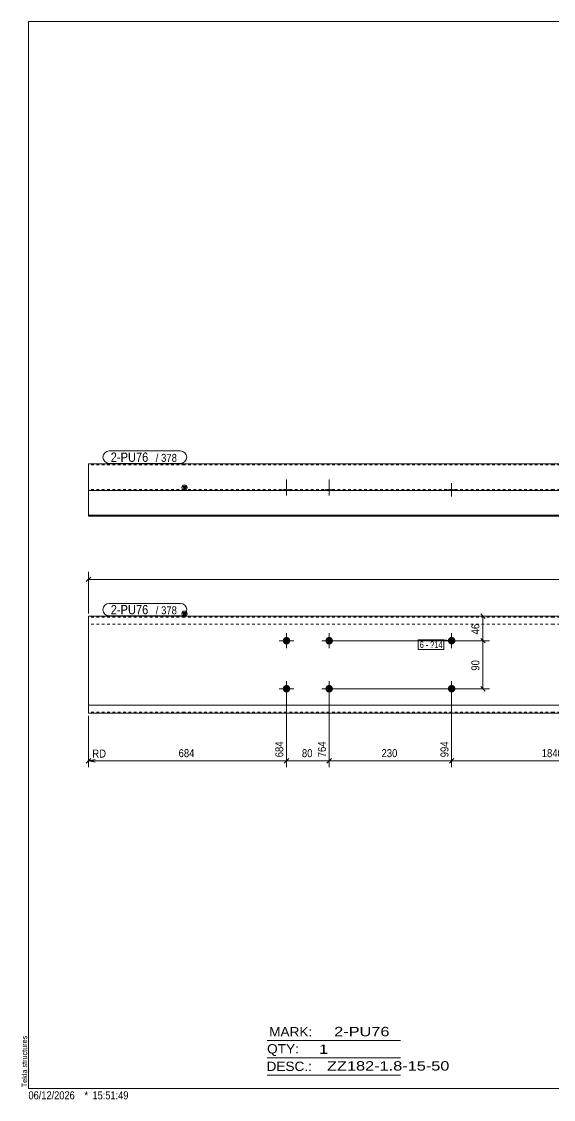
# Model space of a CAD drawing. Header units: millimetres. Extents: x 2 to 579, y 1 to 405.
# Drawn here: x 2.4 to 201.9, y 1 to 405 of the extents above; entities that cross this region are included whole.
import ezdxf

# ---------------------------------------------------------------- set-up
doc = ezdxf.new("R2010")
doc.units = ezdxf.units.MM
doc.linetypes.add('XKITLINE00', pattern=[0])
doc.linetypes.add('XKITLINE01', pattern=[4, 1, -1, 1, -1])
for name, color, linetype, lineweight in [('Bolt', 3, 'Continuous', 0), ('BoltMark', 7, 'Continuous', 0), ('Dimensions', 7, 'Continuous', 0), ('DrawingSheet', 5, 'Continuous', 0), ('OtherObjectType', 7, 'Continuous', 0), ('Part', 2, 'Continuous', 0), ('PartMark', 7, 'Continuous', 0)]:
    doc.layers.add(name, color=color, linetype=linetype, lineweight=lineweight)
doc.styles.add('ARIAL', font='ARIAL.TTF')
doc.styles.add('ARIAL_NARROW', font='ARIALN.TTF')

# ---------------------------------------------------------------- blocks, each defined once
blk = doc.blocks.new('*A1')
at = {"layer": 'Bolt'}
for points in [[(103.19, 172.88), (103.19, 172.84), (103.19, 172.81), (103.19, 172.77), (103.18, 172.74), (103.18, 172.7), (103.17, 172.67), (103.17, 172.64), (103.16, 172.6), (103.15, 172.57), (103.14, 172.54), (103.13, 172.5), (103.12, 172.47), (103.11, 172.44), (103.1, 172.41), (103.09, 172.37), (103.07, 172.34), (103.06, 172.31), (103.04, 172.28), (103.03, 172.25), (103.01, 172.22), (102.99, 172.19), (102.98, 172.16), (102.96, 172.13), (102.94, 172.1), (102.92, 172.08), (102.9, 172.05), (102.88, 172.02), (102.85, 172), (102.83, 171.97), (102.81, 171.94), (102.78, 171.92), (102.76, 171.9), (102.73, 171.87), (102.71, 171.85), (102.68, 171.83), (102.66, 171.81), (102.63, 171.79), (102.6, 171.77), (102.57, 171.75), (102.54, 171.73), (102.51, 171.71), (102.48, 171.69), (102.45, 171.68), (102.42, 171.66), (102.39, 171.64), (102.36, 171.63), (102.33, 171.62), (102.3, 171.6), (102.27, 171.59), (102.23, 171.58), (102.2, 171.57), (102.17, 171.56), (102.13, 171.55), (102.1, 171.54), (102.07, 171.54), (102.03, 171.53), (102, 171.53), (101.97, 171.52), (101.93, 171.52), (101.9, 171.51), (101.86, 171.51), (101.83, 171.51), (101.79, 171.51), (101.76, 171.51), (101.73, 171.51), (101.69, 171.51), (101.66, 171.52), (101.62, 171.52), (101.59, 171.53), (101.55, 171.53), (101.52, 171.54), (101.49, 171.54), (101.45, 171.55), (101.42, 171.56), (101.39, 171.57), (101.35, 171.58), (101.32, 171.59), (101.29, 171.6), (101.26, 171.62), (101.23, 171.63), (101.2, 171.64), (101.16, 171.66), (101.13, 171.68), (101.1, 171.69), (101.07, 171.71), (101.04, 171.73), (101.02, 171.75), (100.99, 171.77), (100.96, 171.79), (100.93, 171.81), (100.91, 171.83), (100.88, 171.85), (100.85, 171.87), (100.83, 171.9), (100.8, 171.92), (100.78, 171.94), (100.76, 171.97), (100.73, 172), (100.71, 172.02), (100.69, 172.05), (100.67, 172.08), (100.65, 172.1), (100.63, 172.13), (100.61, 172.16), (100.59, 172.19), (100.58, 172.22), (100.56, 172.25), (100.54, 172.28), (100.53, 172.31), (100.51, 172.34), (100.5, 172.37), (100.49, 172.41), (100.48, 172.44), (100.46, 172.47), (100.45, 172.5), (100.44, 172.54), (100.44, 172.57), (100.43, 172.6), (100.42, 172.64), (100.41, 172.67), (100.41, 172.7), (100.4, 172.74), (100.4, 172.77), (100.4, 172.81), (100.4, 172.84), (100.39, 172.88), (100.39, 172.91), (100.39, 172.94), (100.4, 172.98), (100.4, 173.01), (100.4, 173.05), (100.4, 173.08), (100.41, 173.12), (100.41, 173.15), (100.42, 173.18), (100.43, 173.22), (100.44, 173.25), (100.44, 173.28), (100.45, 173.32), (100.46, 173.35), (100.48, 173.38), (100.49, 173.41), (100.5, 173.45), (100.51, 173.48), (100.53, 173.51), (100.54, 173.54), (100.56, 173.57), (100.58, 173.6), (100.59, 173.63), (100.61, 173.66), (100.63, 173.69), (100.65, 173.72), (100.67, 173.74), (100.69, 173.77), (100.71, 173.8), (100.73, 173.82), (100.76, 173.85), (100.78, 173.88), (100.8, 173.9), (100.83, 173.92), (100.85, 173.95), (100.88, 173.97), (100.91, 173.99), (100.93, 174.01), (100.96, 174.03), (100.99, 174.05), (101.02, 174.07), (101.04, 174.09), (101.07, 174.11), (101.1, 174.13), (101.13, 174.14), (101.16, 174.16), (101.2, 174.18), (101.23, 174.19), (101.26, 174.2), (101.29, 174.22), (101.32, 174.23), (101.35, 174.24), (101.39, 174.25), (101.42, 174.26), (101.45, 174.27), (101.49, 174.28), (101.52, 174.28), (101.55, 174.29), (101.59, 174.29), (101.62, 174.3), (101.66, 174.3), (101.69, 174.31), (101.73, 174.31), (101.76, 174.31), (101.79, 174.31), (101.83, 174.31), (101.86, 174.31), (101.9, 174.31), (101.93, 174.3), (101.97, 174.3), (102, 174.29), (102.03, 174.29), (102.07, 174.28), (102.1, 174.28), (102.13, 174.27), (102.17, 174.26), (102.2, 174.25), (102.23, 174.24), (102.27, 174.23), (102.3, 174.22), (102.33, 174.2), (102.36, 174.19), (102.39, 174.18), (102.42, 174.16), (102.45, 174.14), (102.48, 174.13), (102.51, 174.11), (102.54, 174.09), (102.57, 174.07), (102.6, 174.05), (102.63, 174.03), (102.66, 174.01), (102.68, 173.99), (102.71, 173.97), (102.73, 173.95), (102.76, 173.92), (102.78, 173.9), (102.81, 173.88), (102.83, 173.85), (102.85, 173.82), (102.88, 173.8), (102.9, 173.77), (102.92, 173.74), (102.94, 173.72), (102.96, 173.69), (102.98, 173.66), (102.99, 173.63), (103.01, 173.6), (103.03, 173.57), (103.04, 173.54), (103.06, 173.51), (103.07, 173.48), (103.09, 173.45), (103.1, 173.41), (103.11, 173.38), (103.12, 173.35), (103.13, 173.32), (103.14, 173.28), (103.15, 173.25), (103.16, 173.22), (103.17, 173.18), (103.17, 173.15), (103.18, 173.12), (103.18, 173.08), (103.19, 173.05), (103.19, 173.01), (103.19, 172.98), (103.19, 172.94), (103.19, 172.91)], [(119.19, 172.88), (119.19, 172.84), (119.19, 172.81), (119.19, 172.77), (119.18, 172.74), (119.18, 172.7), (119.17, 172.67), (119.17, 172.64), (119.16, 172.6), (119.15, 172.57), (119.14, 172.54), (119.13, 172.5), (119.12, 172.47), (119.11, 172.44), (119.1, 172.41), (119.09, 172.37), (119.07, 172.34), (119.06, 172.31), (119.04, 172.28), (119.03, 172.25), (119.01, 172.22), (118.99, 172.19), (118.98, 172.16), (118.96, 172.13), (118.94, 172.1), (118.92, 172.08), (118.9, 172.05), (118.88, 172.02), (118.85, 172), (118.83, 171.97), (118.81, 171.94), (118.78, 171.92), (118.76, 171.9), (118.73, 171.87), (118.71, 171.85), (118.68, 171.83), (118.66, 171.81), (118.63, 171.79), (118.6, 171.77), (118.57, 171.75), (118.54, 171.73), (118.51, 171.71), (118.48, 171.69), (118.45, 171.68), (118.42, 171.66), (118.39, 171.64), (118.36, 171.63), (118.33, 171.62), (118.3, 171.6), (118.27, 171.59), (118.23, 171.58), (118.2, 171.57), (118.17, 171.56), (118.13, 171.55), (118.1, 171.54), (118.07, 171.54), (118.03, 171.53), (118, 171.53), (117.97, 171.52), (117.93, 171.52), (117.9, 171.51), (117.86, 171.51), (117.83, 171.51), (117.79, 171.51), (117.76, 171.51), (117.73, 171.51), (117.69, 171.51), (117.66, 171.52), (117.62, 171.52), (117.59, 171.53), (117.55, 171.53), (117.52, 171.54), (117.49, 171.54), (117.45, 171.55), (117.42, 171.56), (117.39, 171.57), (117.35, 171.58), (117.32, 171.59), (117.29, 171.6), (117.26, 171.62), (117.23, 171.63), (117.2, 171.64), (117.16, 171.66), (117.13, 171.68), (117.1, 171.69), (117.07, 171.71), (117.04, 171.73), (117.02, 171.75), (116.99, 171.77), (116.96, 171.79), (116.93, 171.81), (116.91, 171.83), (116.88, 171.85), (116.85, 171.87), (116.83, 171.9), (116.8, 171.92), (116.78, 171.94), (116.76, 171.97), (116.73, 172), (116.71, 172.02), (116.69, 172.05), (116.67, 172.08), (116.65, 172.1), (116.63, 172.13), (116.61, 172.16), (116.59, 172.19), (116.58, 172.22), (116.56, 172.25), (116.54, 172.28), (116.53, 172.31), (116.51, 172.34), (116.5, 172.37), (116.49, 172.41), (116.48, 172.44), (116.46, 172.47), (116.45, 172.5), (116.44, 172.54), (116.44, 172.57), (116.43, 172.6), (116.42, 172.64), (116.41, 172.67), (116.41, 172.7), (116.4, 172.74), (116.4, 172.77), (116.4, 172.81), (116.4, 172.84), (116.39, 172.88), (116.39, 172.91), (116.39, 172.94), (116.4, 172.98), (116.4, 173.01), (116.4, 173.05), (116.4, 173.08), (116.41, 173.12), (116.41, 173.15), (116.42, 173.18), (116.43, 173.22), (116.44, 173.25), (116.44, 173.28), (116.45, 173.32), (116.46, 173.35), (116.48, 173.38), (116.49, 173.41), (116.5, 173.45), (116.51, 173.48), (116.53, 173.51), (116.54, 173.54), (116.56, 173.57), (116.58, 173.6), (116.59, 173.63), (116.61, 173.66), (116.63, 173.69), (116.65, 173.72), (116.67, 173.74), (116.69, 173.77), (116.71, 173.8), (116.73, 173.82), (116.76, 173.85), (116.78, 173.88), (116.8, 173.9), (116.83, 173.92), (116.85, 173.95), (116.88, 173.97), (116.91, 173.99), (116.93, 174.01), (116.96, 174.03), (116.99, 174.05), (117.02, 174.07), (117.04, 174.09), (117.07, 174.11), (117.1, 174.13), (117.13, 174.14), (117.16, 174.16), (117.2, 174.18), (117.23, 174.19), (117.26, 174.2), (117.29, 174.22), (117.32, 174.23), (117.35, 174.24), (117.39, 174.25), (117.42, 174.26), (117.45, 174.27), (117.49, 174.28), (117.52, 174.28), (117.55, 174.29), (117.59, 174.29), (117.62, 174.3), (117.66, 174.3), (117.69, 174.31), (117.73, 174.31), (117.76, 174.31), (117.79, 174.31), (117.83, 174.31), (117.86, 174.31), (117.9, 174.31), (117.93, 174.3), (117.97, 174.3), (118, 174.29), (118.03, 174.29), (118.07, 174.28), (118.1, 174.28), (118.13, 174.27), (118.17, 174.26), (118.2, 174.25), (118.23, 174.24), (118.27, 174.23), (118.3, 174.22), (118.33, 174.2), (118.36, 174.19), (118.39, 174.18), (118.42, 174.16), (118.45, 174.14), (118.48, 174.13), (118.51, 174.11), (118.54, 174.09), (118.57, 174.07), (118.6, 174.05), (118.63, 174.03), (118.66, 174.01), (118.68, 173.99), (118.71, 173.97), (118.73, 173.95), (118.76, 173.92), (118.78, 173.9), (118.81, 173.88), (118.83, 173.85), (118.85, 173.82), (118.88, 173.8), (118.9, 173.77), (118.92, 173.74), (118.94, 173.72), (118.96, 173.69), (118.98, 173.66), (118.99, 173.63), (119.01, 173.6), (119.03, 173.57), (119.04, 173.54), (119.06, 173.51), (119.07, 173.48), (119.09, 173.45), (119.1, 173.41), (119.11, 173.38), (119.12, 173.35), (119.13, 173.32), (119.14, 173.28), (119.15, 173.25), (119.16, 173.22), (119.17, 173.18), (119.17, 173.15), (119.18, 173.12), (119.18, 173.08), (119.19, 173.05), (119.19, 173.01), (119.19, 172.98), (119.19, 172.94), (119.19, 172.91)], [(103.19, 154.88), (103.19, 154.84), (103.19, 154.81), (103.19, 154.77), (103.18, 154.74), (103.18, 154.7), (103.17, 154.67), (103.17, 154.64), (103.16, 154.6), (103.15, 154.57), (103.14, 154.54), (103.13, 154.5), (103.12, 154.47), (103.11, 154.44), (103.1, 154.41), (103.09, 154.37), (103.07, 154.34), (103.06, 154.31), (103.04, 154.28), (103.03, 154.25), (103.01, 154.22), (102.99, 154.19), (102.98, 154.16), (102.96, 154.13), (102.94, 154.1), (102.92, 154.08), (102.9, 154.05), (102.88, 154.02), (102.85, 154), (102.83, 153.97), (102.81, 153.94), (102.78, 153.92), (102.76, 153.9), (102.73, 153.87), (102.71, 153.85), (102.68, 153.83), (102.66, 153.81), (102.63, 153.79), (102.6, 153.77), (102.57, 153.75), (102.54, 153.73), (102.51, 153.71), (102.48, 153.69), (102.45, 153.68), (102.42, 153.66), (102.39, 153.64), (102.36, 153.63), (102.33, 153.62), (102.3, 153.6), (102.27, 153.59), (102.23, 153.58), (102.2, 153.57), (102.17, 153.56), (102.13, 153.55), (102.1, 153.54), (102.07, 153.54), (102.03, 153.53), (102, 153.53), (101.97, 153.52), (101.93, 153.52), (101.9, 153.51), (101.86, 153.51), (101.83, 153.51), (101.79, 153.51), (101.76, 153.51), (101.73, 153.51), (101.69, 153.51), (101.66, 153.52), (101.62, 153.52), (101.59, 153.53), (101.55, 153.53), (101.52, 153.54), (101.49, 153.54), (101.45, 153.55), (101.42, 153.56), (101.39, 153.57), (101.35, 153.58), (101.32, 153.59), (101.29, 153.6), (101.26, 153.62), (101.23, 153.63), (101.2, 153.64), (101.16, 153.66), (101.13, 153.68), (101.1, 153.69), (101.07, 153.71), (101.04, 153.73), (101.02, 153.75), (100.99, 153.77), (100.96, 153.79), (100.93, 153.81), (100.91, 153.83), (100.88, 153.85), (100.85, 153.87), (100.83, 153.9), (100.8, 153.92), (100.78, 153.94), (100.76, 153.97), (100.73, 154), (100.71, 154.02), (100.69, 154.05), (100.67, 154.08), (100.65, 154.1), (100.63, 154.13), (100.61, 154.16), (100.59, 154.19), (100.58, 154.22), (100.56, 154.25), (100.54, 154.28), (100.53, 154.31), (100.51, 154.34), (100.5, 154.37), (100.49, 154.41), (100.48, 154.44), (100.46, 154.47), (100.45, 154.5), (100.44, 154.54), (100.44, 154.57), (100.43, 154.6), (100.42, 154.64), (100.41, 154.67), (100.41, 154.7), (100.4, 154.74), (100.4, 154.77), (100.4, 154.81), (100.4, 154.84), (100.39, 154.88), (100.39, 154.91), (100.39, 154.94), (100.4, 154.98), (100.4, 155.01), (100.4, 155.05), (100.4, 155.08), (100.41, 155.12), (100.41, 155.15), (100.42, 155.18), (100.43, 155.22), (100.44, 155.25), (100.44, 155.28), (100.45, 155.32), (100.46, 155.35), (100.48, 155.38), (100.49, 155.41), (100.5, 155.45), (100.51, 155.48), (100.53, 155.51), (100.54, 155.54), (100.56, 155.57), (100.58, 155.6), (100.59, 155.63), (100.61, 155.66), (100.63, 155.69), (100.65, 155.72), (100.67, 155.74), (100.69, 155.77), (100.71, 155.8), (100.73, 155.82), (100.76, 155.85), (100.78, 155.88), (100.8, 155.9), (100.83, 155.92), (100.85, 155.95), (100.88, 155.97), (100.91, 155.99), (100.93, 156.01), (100.96, 156.03), (100.99, 156.05), (101.02, 156.07), (101.04, 156.09), (101.07, 156.11), (101.1, 156.13), (101.13, 156.14), (101.16, 156.16), (101.2, 156.18), (101.23, 156.19), (101.26, 156.2), (101.29, 156.22), (101.32, 156.23), (101.35, 156.24), (101.39, 156.25), (101.42, 156.26), (101.45, 156.27), (101.49, 156.28), (101.52, 156.28), (101.55, 156.29), (101.59, 156.29), (101.62, 156.3), (101.66, 156.3), (101.69, 156.31), (101.73, 156.31), (101.76, 156.31), (101.79, 156.31), (101.83, 156.31), (101.86, 156.31), (101.9, 156.31), (101.93, 156.3), (101.97, 156.3), (102, 156.29), (102.03, 156.29), (102.07, 156.28), (102.1, 156.28), (102.13, 156.27), (102.17, 156.26), (102.2, 156.25), (102.23, 156.24), (102.27, 156.23), (102.3, 156.22), (102.33, 156.2), (102.36, 156.19), (102.39, 156.18), (102.42, 156.16), (102.45, 156.14), (102.48, 156.13), (102.51, 156.11), (102.54, 156.09), (102.57, 156.07), (102.6, 156.05), (102.63, 156.03), (102.66, 156.01), (102.68, 155.99), (102.71, 155.97), (102.73, 155.95), (102.76, 155.92), (102.78, 155.9), (102.81, 155.88), (102.83, 155.85), (102.85, 155.82), (102.88, 155.8), (102.9, 155.77), (102.92, 155.74), (102.94, 155.72), (102.96, 155.69), (102.98, 155.66), (102.99, 155.63), (103.01, 155.6), (103.03, 155.57), (103.04, 155.54), (103.06, 155.51), (103.07, 155.48), (103.09, 155.45), (103.1, 155.41), (103.11, 155.38), (103.12, 155.35), (103.13, 155.32), (103.14, 155.28), (103.15, 155.25), (103.16, 155.22), (103.17, 155.18), (103.17, 155.15), (103.18, 155.12), (103.18, 155.08), (103.19, 155.05), (103.19, 155.01), (103.19, 154.98), (103.19, 154.94), (103.19, 154.91)], [(119.19, 154.88), (119.19, 154.84), (119.19, 154.81), (119.19, 154.77), (119.18, 154.74), (119.18, 154.7), (119.17, 154.67), (119.17, 154.64), (119.16, 154.6), (119.15, 154.57), (119.14, 154.54), (119.13, 154.5), (119.12, 154.47), (119.11, 154.44), (119.1, 154.41), (119.09, 154.37), (119.07, 154.34), (119.06, 154.31), (119.04, 154.28), (119.03, 154.25), (119.01, 154.22), (118.99, 154.19), (118.98, 154.16), (118.96, 154.13), (118.94, 154.1), (118.92, 154.08), (118.9, 154.05), (118.88, 154.02), (118.85, 154), (118.83, 153.97), (118.81, 153.94), (118.78, 153.92), (118.76, 153.9), (118.73, 153.87), (118.71, 153.85), (118.68, 153.83), (118.66, 153.81), (118.63, 153.79), (118.6, 153.77), (118.57, 153.75), (118.54, 153.73), (118.51, 153.71), (118.48, 153.69), (118.45, 153.68), (118.42, 153.66), (118.39, 153.64), (118.36, 153.63), (118.33, 153.62), (118.3, 153.6), (118.27, 153.59), (118.23, 153.58), (118.2, 153.57), (118.17, 153.56), (118.13, 153.55), (118.1, 153.54), (118.07, 153.54), (118.03, 153.53), (118, 153.53), (117.97, 153.52), (117.93, 153.52), (117.9, 153.51), (117.86, 153.51), (117.83, 153.51), (117.79, 153.51), (117.76, 153.51), (117.73, 153.51), (117.69, 153.51), (117.66, 153.52), (117.62, 153.52), (117.59, 153.53), (117.55, 153.53), (117.52, 153.54), (117.49, 153.54), (117.45, 153.55), (117.42, 153.56), (117.39, 153.57), (117.35, 153.58), (117.32, 153.59), (117.29, 153.6), (117.26, 153.62), (117.23, 153.63), (117.2, 153.64), (117.16, 153.66), (117.13, 153.68), (117.1, 153.69), (117.07, 153.71), (117.04, 153.73), (117.02, 153.75), (116.99, 153.77), (116.96, 153.79), (116.93, 153.81), (116.91, 153.83), (116.88, 153.85), (116.85, 153.87), (116.83, 153.9), (116.8, 153.92), (116.78, 153.94), (116.76, 153.97), (116.73, 154), (116.71, 154.02), (116.69, 154.05), (116.67, 154.08), (116.65, 154.1), (116.63, 154.13), (116.61, 154.16), (116.59, 154.19), (116.58, 154.22), (116.56, 154.25), (116.54, 154.28), (116.53, 154.31), (116.51, 154.34), (116.5, 154.37), (116.49, 154.41), (116.48, 154.44), (116.46, 154.47), (116.45, 154.5), (116.44, 154.54), (116.44, 154.57), (116.43, 154.6), (116.42, 154.64), (116.41, 154.67), (116.41, 154.7), (116.4, 154.74), (116.4, 154.77), (116.4, 154.81), (116.4, 154.84), (116.39, 154.88), (116.39, 154.91), (116.39, 154.94), (116.4, 154.98), (116.4, 155.01), (116.4, 155.05), (116.4, 155.08), (116.41, 155.12), (116.41, 155.15), (116.42, 155.18), (116.43, 155.22), (116.44, 155.25), (116.44, 155.28), (116.45, 155.32), (116.46, 155.35), (116.48, 155.38), (116.49, 155.41), (116.5, 155.45), (116.51, 155.48), (116.53, 155.51), (116.54, 155.54), (116.56, 155.57), (116.58, 155.6), (116.59, 155.63), (116.61, 155.66), (116.63, 155.69), (116.65, 155.72), (116.67, 155.74), (116.69, 155.77), (116.71, 155.8), (116.73, 155.82), (116.76, 155.85), (116.78, 155.88), (116.8, 155.9), (116.83, 155.92), (116.85, 155.95), (116.88, 155.97), (116.91, 155.99), (116.93, 156.01), (116.96, 156.03), (116.99, 156.05), (117.02, 156.07), (117.04, 156.09), (117.07, 156.11), (117.1, 156.13), (117.13, 156.14), (117.16, 156.16), (117.2, 156.18), (117.23, 156.19), (117.26, 156.2), (117.29, 156.22), (117.32, 156.23), (117.35, 156.24), (117.39, 156.25), (117.42, 156.26), (117.45, 156.27), (117.49, 156.28), (117.52, 156.28), (117.55, 156.29), (117.59, 156.29), (117.62, 156.3), (117.66, 156.3), (117.69, 156.31), (117.73, 156.31), (117.76, 156.31), (117.79, 156.31), (117.83, 156.31), (117.86, 156.31), (117.9, 156.31), (117.93, 156.3), (117.97, 156.3), (118, 156.29), (118.03, 156.29), (118.07, 156.28), (118.1, 156.28), (118.13, 156.27), (118.17, 156.26), (118.2, 156.25), (118.23, 156.24), (118.27, 156.23), (118.3, 156.22), (118.33, 156.2), (118.36, 156.19), (118.39, 156.18), (118.42, 156.16), (118.45, 156.14), (118.48, 156.13), (118.51, 156.11), (118.54, 156.09), (118.57, 156.07), (118.6, 156.05), (118.63, 156.03), (118.66, 156.01), (118.68, 155.99), (118.71, 155.97), (118.73, 155.95), (118.76, 155.92), (118.78, 155.9), (118.81, 155.88), (118.83, 155.85), (118.85, 155.82), (118.88, 155.8), (118.9, 155.77), (118.92, 155.74), (118.94, 155.72), (118.96, 155.69), (118.98, 155.66), (118.99, 155.63), (119.01, 155.6), (119.03, 155.57), (119.04, 155.54), (119.06, 155.51), (119.07, 155.48), (119.09, 155.45), (119.1, 155.41), (119.11, 155.38), (119.12, 155.35), (119.13, 155.32), (119.14, 155.28), (119.15, 155.25), (119.16, 155.22), (119.17, 155.18), (119.17, 155.15), (119.18, 155.12), (119.18, 155.08), (119.19, 155.05), (119.19, 155.01), (119.19, 154.98), (119.19, 154.94), (119.19, 154.91)]]:
    blk.add_hatch(color=3, dxfattribs=at).paths.add_polyline_path(points, flags=17)
at = {"layer": 'Bolt', "color": 3, "linetype": 'XKITLINE00', "lineweight": 0}
for p, q in [((101.79, 175.71), (101.79, 170.11)), ((117.79, 175.71), (117.79, 170.11)), ((104.59, 172.91), (98.99, 172.91)), ((120.59, 172.91), (114.99, 172.91)), ((101.79, 157.71), (101.79, 152.11)), ((117.79, 157.71), (117.79, 152.11)), ((104.59, 154.91), (98.99, 154.91)), ((120.59, 154.91), (114.99, 154.91))]:
    blk.add_line(p, q, dxfattribs=at)
blk = doc.blocks.new('*A2')
at = {"layer": 'Bolt'}
for points in [[(165.15, 172.88), (165.14, 172.84), (165.14, 172.81), (165.14, 172.77), (165.14, 172.74), (165.13, 172.7), (165.13, 172.67), (165.12, 172.64), (165.11, 172.6), (165.1, 172.57), (165.09, 172.54), (165.09, 172.5), (165.07, 172.47), (165.06, 172.44), (165.05, 172.41), (165.04, 172.37), (165.03, 172.34), (165.01, 172.31), (165, 172.28), (164.98, 172.25), (164.96, 172.22), (164.95, 172.19), (164.93, 172.16), (164.91, 172.13), (164.89, 172.1), (164.87, 172.08), (164.85, 172.05), (164.83, 172.02), (164.81, 172), (164.78, 171.97), (164.76, 171.94), (164.74, 171.92), (164.71, 171.9), (164.69, 171.87), (164.66, 171.85), (164.63, 171.83), (164.61, 171.81), (164.58, 171.79), (164.55, 171.77), (164.52, 171.75), (164.49, 171.73), (164.47, 171.71), (164.44, 171.69), (164.41, 171.68), (164.38, 171.66), (164.34, 171.64), (164.31, 171.63), (164.28, 171.62), (164.25, 171.6), (164.22, 171.59), (164.18, 171.58), (164.15, 171.57), (164.12, 171.56), (164.09, 171.55), (164.05, 171.54), (164.02, 171.54), (163.98, 171.53), (163.95, 171.53), (163.92, 171.52), (163.88, 171.52), (163.85, 171.51), (163.81, 171.51), (163.78, 171.51), (163.75, 171.51), (163.71, 171.51), (163.68, 171.51), (163.64, 171.51), (163.61, 171.52), (163.57, 171.52), (163.54, 171.53), (163.51, 171.53), (163.47, 171.54), (163.44, 171.54), (163.41, 171.55), (163.37, 171.56), (163.34, 171.57), (163.31, 171.58), (163.27, 171.59), (163.24, 171.6), (163.21, 171.62), (163.18, 171.63), (163.15, 171.64), (163.12, 171.66), (163.09, 171.68), (163.06, 171.69), (163.03, 171.71), (163, 171.73), (162.97, 171.75), (162.94, 171.77), (162.91, 171.79), (162.88, 171.81), (162.86, 171.83), (162.83, 171.85), (162.81, 171.87), (162.78, 171.9), (162.76, 171.92), (162.73, 171.94), (162.71, 171.97), (162.69, 172), (162.66, 172.02), (162.64, 172.05), (162.62, 172.08), (162.6, 172.1), (162.58, 172.13), (162.56, 172.16), (162.54, 172.19), (162.53, 172.22), (162.51, 172.25), (162.5, 172.28), (162.48, 172.31), (162.47, 172.34), (162.45, 172.37), (162.44, 172.41), (162.43, 172.44), (162.42, 172.47), (162.41, 172.5), (162.4, 172.54), (162.39, 172.57), (162.38, 172.6), (162.37, 172.64), (162.37, 172.67), (162.36, 172.7), (162.36, 172.74), (162.35, 172.77), (162.35, 172.81), (162.35, 172.84), (162.35, 172.88), (162.35, 172.91), (162.35, 172.94), (162.35, 172.98), (162.35, 173.01), (162.35, 173.05), (162.36, 173.08), (162.36, 173.12), (162.37, 173.15), (162.37, 173.18), (162.38, 173.22), (162.39, 173.25), (162.4, 173.28), (162.41, 173.32), (162.42, 173.35), (162.43, 173.38), (162.44, 173.41), (162.45, 173.45), (162.47, 173.48), (162.48, 173.51), (162.5, 173.54), (162.51, 173.57), (162.53, 173.6), (162.54, 173.63), (162.56, 173.66), (162.58, 173.69), (162.6, 173.72), (162.62, 173.74), (162.64, 173.77), (162.66, 173.8), (162.69, 173.82), (162.71, 173.85), (162.73, 173.88), (162.76, 173.9), (162.78, 173.92), (162.81, 173.95), (162.83, 173.97), (162.86, 173.99), (162.88, 174.01), (162.91, 174.03), (162.94, 174.05), (162.97, 174.07), (163, 174.09), (163.03, 174.11), (163.06, 174.13), (163.09, 174.14), (163.12, 174.16), (163.15, 174.18), (163.18, 174.19), (163.21, 174.2), (163.24, 174.22), (163.27, 174.23), (163.31, 174.24), (163.34, 174.25), (163.37, 174.26), (163.41, 174.27), (163.44, 174.28), (163.47, 174.28), (163.51, 174.29), (163.54, 174.29), (163.57, 174.3), (163.61, 174.3), (163.64, 174.31), (163.68, 174.31), (163.71, 174.31), (163.75, 174.31), (163.78, 174.31), (163.81, 174.31), (163.85, 174.31), (163.88, 174.3), (163.92, 174.3), (163.95, 174.29), (163.98, 174.29), (164.02, 174.28), (164.05, 174.28), (164.09, 174.27), (164.12, 174.26), (164.15, 174.25), (164.18, 174.24), (164.22, 174.23), (164.25, 174.22), (164.28, 174.2), (164.31, 174.19), (164.34, 174.18), (164.38, 174.16), (164.41, 174.14), (164.44, 174.13), (164.47, 174.11), (164.49, 174.09), (164.52, 174.07), (164.55, 174.05), (164.58, 174.03), (164.61, 174.01), (164.63, 173.99), (164.66, 173.97), (164.69, 173.95), (164.71, 173.92), (164.74, 173.9), (164.76, 173.88), (164.78, 173.85), (164.81, 173.82), (164.83, 173.8), (164.85, 173.77), (164.87, 173.74), (164.89, 173.72), (164.91, 173.69), (164.93, 173.66), (164.95, 173.63), (164.96, 173.6), (164.98, 173.57), (165, 173.54), (165.01, 173.51), (165.03, 173.48), (165.04, 173.45), (165.05, 173.41), (165.06, 173.38), (165.07, 173.35), (165.09, 173.32), (165.09, 173.28), (165.1, 173.25), (165.11, 173.22), (165.12, 173.18), (165.13, 173.15), (165.13, 173.12), (165.14, 173.08), (165.14, 173.05), (165.14, 173.01), (165.14, 172.98), (165.15, 172.94), (165.15, 172.91)], [(165.15, 154.88), (165.14, 154.84), (165.14, 154.81), (165.14, 154.77), (165.14, 154.74), (165.13, 154.7), (165.13, 154.67), (165.12, 154.64), (165.11, 154.6), (165.1, 154.57), (165.09, 154.54), (165.09, 154.5), (165.07, 154.47), (165.06, 154.44), (165.05, 154.41), (165.04, 154.37), (165.03, 154.34), (165.01, 154.31), (165, 154.28), (164.98, 154.25), (164.96, 154.22), (164.95, 154.19), (164.93, 154.16), (164.91, 154.13), (164.89, 154.1), (164.87, 154.08), (164.85, 154.05), (164.83, 154.02), (164.81, 154), (164.78, 153.97), (164.76, 153.94), (164.74, 153.92), (164.71, 153.9), (164.69, 153.87), (164.66, 153.85), (164.63, 153.83), (164.61, 153.81), (164.58, 153.79), (164.55, 153.77), (164.52, 153.75), (164.49, 153.73), (164.47, 153.71), (164.44, 153.69), (164.41, 153.68), (164.38, 153.66), (164.34, 153.64), (164.31, 153.63), (164.28, 153.62), (164.25, 153.6), (164.22, 153.59), (164.18, 153.58), (164.15, 153.57), (164.12, 153.56), (164.09, 153.55), (164.05, 153.54), (164.02, 153.54), (163.98, 153.53), (163.95, 153.53), (163.92, 153.52), (163.88, 153.52), (163.85, 153.51), (163.81, 153.51), (163.78, 153.51), (163.75, 153.51), (163.71, 153.51), (163.68, 153.51), (163.64, 153.51), (163.61, 153.52), (163.57, 153.52), (163.54, 153.53), (163.51, 153.53), (163.47, 153.54), (163.44, 153.54), (163.41, 153.55), (163.37, 153.56), (163.34, 153.57), (163.31, 153.58), (163.27, 153.59), (163.24, 153.6), (163.21, 153.62), (163.18, 153.63), (163.15, 153.64), (163.12, 153.66), (163.09, 153.68), (163.06, 153.69), (163.03, 153.71), (163, 153.73), (162.97, 153.75), (162.94, 153.77), (162.91, 153.79), (162.88, 153.81), (162.86, 153.83), (162.83, 153.85), (162.81, 153.87), (162.78, 153.9), (162.76, 153.92), (162.73, 153.94), (162.71, 153.97), (162.69, 154), (162.66, 154.02), (162.64, 154.05), (162.62, 154.08), (162.6, 154.1), (162.58, 154.13), (162.56, 154.16), (162.54, 154.19), (162.53, 154.22), (162.51, 154.25), (162.5, 154.28), (162.48, 154.31), (162.47, 154.34), (162.45, 154.37), (162.44, 154.41), (162.43, 154.44), (162.42, 154.47), (162.41, 154.5), (162.4, 154.54), (162.39, 154.57), (162.38, 154.6), (162.37, 154.64), (162.37, 154.67), (162.36, 154.7), (162.36, 154.74), (162.35, 154.77), (162.35, 154.81), (162.35, 154.84), (162.35, 154.88), (162.35, 154.91), (162.35, 154.94), (162.35, 154.98), (162.35, 155.01), (162.35, 155.05), (162.36, 155.08), (162.36, 155.12), (162.37, 155.15), (162.37, 155.18), (162.38, 155.22), (162.39, 155.25), (162.4, 155.28), (162.41, 155.32), (162.42, 155.35), (162.43, 155.38), (162.44, 155.41), (162.45, 155.45), (162.47, 155.48), (162.48, 155.51), (162.5, 155.54), (162.51, 155.57), (162.53, 155.6), (162.54, 155.63), (162.56, 155.66), (162.58, 155.69), (162.6, 155.72), (162.62, 155.74), (162.64, 155.77), (162.66, 155.8), (162.69, 155.82), (162.71, 155.85), (162.73, 155.88), (162.76, 155.9), (162.78, 155.92), (162.81, 155.95), (162.83, 155.97), (162.86, 155.99), (162.88, 156.01), (162.91, 156.03), (162.94, 156.05), (162.97, 156.07), (163, 156.09), (163.03, 156.11), (163.06, 156.13), (163.09, 156.14), (163.12, 156.16), (163.15, 156.18), (163.18, 156.19), (163.21, 156.2), (163.24, 156.22), (163.27, 156.23), (163.31, 156.24), (163.34, 156.25), (163.37, 156.26), (163.41, 156.27), (163.44, 156.28), (163.47, 156.28), (163.51, 156.29), (163.54, 156.29), (163.57, 156.3), (163.61, 156.3), (163.64, 156.31), (163.68, 156.31), (163.71, 156.31), (163.75, 156.31), (163.78, 156.31), (163.81, 156.31), (163.85, 156.31), (163.88, 156.3), (163.92, 156.3), (163.95, 156.29), (163.98, 156.29), (164.02, 156.28), (164.05, 156.28), (164.09, 156.27), (164.12, 156.26), (164.15, 156.25), (164.18, 156.24), (164.22, 156.23), (164.25, 156.22), (164.28, 156.2), (164.31, 156.19), (164.34, 156.18), (164.38, 156.16), (164.41, 156.14), (164.44, 156.13), (164.47, 156.11), (164.49, 156.09), (164.52, 156.07), (164.55, 156.05), (164.58, 156.03), (164.61, 156.01), (164.63, 155.99), (164.66, 155.97), (164.69, 155.95), (164.71, 155.92), (164.74, 155.9), (164.76, 155.88), (164.78, 155.85), (164.81, 155.82), (164.83, 155.8), (164.85, 155.77), (164.87, 155.74), (164.89, 155.72), (164.91, 155.69), (164.93, 155.66), (164.95, 155.63), (164.96, 155.6), (164.98, 155.57), (165, 155.54), (165.01, 155.51), (165.03, 155.48), (165.04, 155.45), (165.05, 155.41), (165.06, 155.38), (165.07, 155.35), (165.09, 155.32), (165.09, 155.28), (165.1, 155.25), (165.11, 155.22), (165.12, 155.18), (165.13, 155.15), (165.13, 155.12), (165.14, 155.08), (165.14, 155.05), (165.14, 155.01), (165.14, 154.98), (165.15, 154.94), (165.15, 154.91)]]:
    blk.add_hatch(color=3, dxfattribs=at).paths.add_polyline_path(points, flags=17)
at = {"layer": 'Bolt', "color": 3, "linetype": 'XKITLINE00', "lineweight": 0}
for p, q in [((163.75, 175.71), (163.75, 170.11)), ((166.55, 172.91), (160.95, 172.91)), ((163.75, 157.71), (163.75, 152.11)), ((166.55, 154.91), (160.95, 154.91))]:
    blk.add_line(p, q, dxfattribs=at)
blk = doc.blocks.new('*A5')
at = {"layer": 'Part'}
blk.add_hatch(color=2, dxfattribs=at).paths.add_polyline_path([(62.74, 183.51), (64.34, 183.51), (63.54, 182.11)], flags=17)
at = {"layer": 'Part', "color": 2, "linetype": 'XKITLINE00', "lineweight": 0}
for p, q in [((27.5, 145.71), (27.5, 182.11)), ((63.5, 182.11), (27.5, 182.11)), ((63.54, 182.11), (62.74, 183.51)), ((62.74, 183.51), (64.34, 183.51)), ((64.34, 183.51), (63.54, 182.11)), ((201.94, 182.11), (63.6, 182.11)), ((278.43, 182.11), (202.04, 182.11)), ((370.92, 182.11), (278.53, 182.11)), ((417.21, 182.11), (371.02, 182.11)), ((417.21, 182.11), (417.21, 145.71)), ((63.5, 148.71), (27.5, 148.71)), ((27.5, 145.71), (63.5, 145.71)), ((201.94, 148.71), (63.6, 148.71)), ((63.6, 145.71), (201.94, 145.71)), ((278.43, 148.71), (202.04, 148.71)), ((202.04, 145.71), (278.43, 145.71)), ((370.92, 148.71), (278.53, 148.71)), ((278.53, 145.71), (370.92, 145.71)), ((417.21, 148.71), (371.02, 148.71)), ((371.02, 145.71), (417.21, 145.71))]:
    blk.add_line(p, q, dxfattribs=at)
at = {"layer": 'Part', "color": 7, "linetype": 'XKITLINE01', "lineweight": 0}
for p, q in [((63.5, 181.75), (27.5, 181.75)), ((63.5, 179.11), (27.5, 179.11)), ((201.94, 181.75), (63.6, 181.75)), ((201.94, 179.11), (63.6, 179.11)), ((278.43, 181.75), (202.04, 181.75)), ((278.43, 179.11), (202.04, 179.11)), ((370.92, 181.75), (278.53, 181.75)), ((370.92, 179.11), (278.53, 179.11)), ((417.21, 181.75), (371.02, 181.75)), ((417.21, 179.11), (371.02, 179.11)), ((63.5, 146.07), (27.5, 146.07)), ((201.94, 146.07), (63.6, 146.07)), ((278.43, 146.07), (202.04, 146.07)), ((370.92, 146.07), (278.53, 146.07)), ((417.21, 146.07), (371.02, 146.07))]:
    blk.add_line(p, q, dxfattribs=at)
at = {"layer": 'Part', "color": 2, "linetype": 'XKITLINE00', "lineweight": 0}
blk.add_circle((63.54, 183.01), 1, dxfattribs=at)
blk = doc.blocks.new('*A6')
at = {"layer": 'Bolt'}
for points in [[(100.39, 229.25), (100.39, 229.61), (103.19, 229.61), (103.19, 229.25)], [(100.39, 229.25), (100.39, 229.61), (103.19, 229.61), (103.19, 229.25)], [(116.39, 229.25), (116.39, 229.61), (119.19, 229.61), (119.19, 229.25)], [(116.39, 229.25), (116.39, 229.61), (119.19, 229.61), (119.19, 229.25)]]:
    blk.add_hatch(color=3, dxfattribs=at).paths.add_polyline_path(points, flags=17)
at = {"layer": 'Bolt', "color": 3, "linetype": 'XKITLINE00', "lineweight": 0}
for p, q in [((101.79, 233.29), (101.79, 227.29)), ((101.79, 233.29), (101.79, 227.29)), ((117.79, 233.29), (117.79, 227.29)), ((117.79, 233.29), (117.79, 227.29)), ((100.39, 229.61), (100.39, 229.25)), ((100.39, 229.61), (100.39, 229.25)), ((103.19, 229.61), (103.19, 229.25)), ((103.19, 229.61), (103.19, 229.25)), ((116.39, 229.61), (116.39, 229.25)), ((116.39, 229.61), (116.39, 229.25)), ((119.19, 229.61), (119.19, 229.25)), ((119.19, 229.61), (119.19, 229.25))]:
    blk.add_line(p, q, dxfattribs=at)
blk = doc.blocks.new('*A7')
at = {"layer": 'Bolt'}
blk.add_hatch(color=3, dxfattribs=at).paths.add_polyline_path([(162.35, 229.25), (162.35, 229.61), (165.15, 229.61), (165.15, 229.25)], flags=17)
blk.add_hatch(color=3, dxfattribs=at).paths.add_polyline_path([(162.35, 229.25), (162.35, 229.61), (165.15, 229.61), (165.15, 229.25)], flags=17)
at = {"layer": 'Bolt', "color": 3, "linetype": 'XKITLINE00', "lineweight": 0}
for p, q in [((163.75, 231.93), (163.75, 226.93)), ((163.75, 231.93), (163.75, 226.93)), ((162.35, 229.61), (162.35, 229.25)), ((162.35, 229.61), (162.35, 229.25)), ((165.15, 229.61), (165.15, 229.25)), ((165.15, 229.61), (165.15, 229.25))]:
    blk.add_line(p, q, dxfattribs=at)
blk = doc.blocks.new('*A10')
at = {"layer": 'Part'}
blk.add_hatch(color=2, dxfattribs=at).paths.add_polyline_path([(62.74, 230.83), (64.34, 230.83), (63.54, 229.43)], flags=17)
at = {"layer": 'Part', "color": 2, "linetype": 'XKITLINE00', "lineweight": 0}
for p, q in [((27.5, 219.97), (27.5, 239.25)), ((63.5, 239.25), (27.5, 239.25)), ((201.94, 239.25), (63.6, 239.25)), ((278.43, 239.25), (202.04, 239.25)), ((370.92, 239.25), (278.53, 239.25)), ((417.21, 239.25), (371.02, 239.25)), ((417.21, 239.25), (417.21, 219.97)), ((63.54, 229.43), (62.74, 230.83)), ((62.74, 230.83), (64.34, 230.83)), ((64.34, 230.83), (63.54, 229.43)), ((63.5, 229.25), (27.5, 229.25)), ((201.94, 229.25), (63.6, 229.25)), ((278.43, 229.25), (202.04, 229.25)), ((370.92, 229.25), (278.53, 229.25)), ((417.21, 229.25), (371.02, 229.25)), ((27.5, 219.61), (27.5, 219.97)), ((27.5, 219.97), (63.5, 219.97)), ((63.5, 219.61), (27.5, 219.61)), ((63.6, 219.97), (201.94, 219.97)), ((201.94, 219.61), (63.6, 219.61)), ((202.04, 219.97), (278.43, 219.97)), ((278.43, 219.61), (202.04, 219.61)), ((278.53, 219.97), (370.92, 219.97)), ((370.92, 219.61), (278.53, 219.61)), ((371.02, 219.97), (417.21, 219.97)), ((417.21, 219.61), (371.02, 219.61)), ((417.21, 219.97), (417.21, 219.61))]:
    blk.add_line(p, q, dxfattribs=at)
at = {"layer": 'Part', "color": 7, "linetype": 'XKITLINE01', "lineweight": 0}
for p, q in [((63.5, 238.89), (27.5, 238.89)), ((201.94, 238.89), (63.6, 238.89)), ((278.43, 238.89), (202.04, 238.89)), ((370.92, 238.89), (278.53, 238.89)), ((417.21, 238.89), (371.02, 238.89)), ((63.5, 229.61), (27.5, 229.61)), ((201.94, 229.61), (63.6, 229.61)), ((278.43, 229.61), (202.04, 229.61)), ((370.92, 229.61), (278.53, 229.61)), ((417.21, 229.61), (371.02, 229.61))]:
    blk.add_line(p, q, dxfattribs=at)
at = {"layer": 'Part', "color": 2, "linetype": 'XKITLINE00', "lineweight": 0}
blk.add_circle((63.54, 230.33), 1, dxfattribs=at)
blk = doc.blocks.new('*A11')
at = {"layer": 'DrawingSheet', "color": 5, "linetype": 'XKITLINE00', "lineweight": 0}
for p, q in [((579, 405), (5, 405)), ((5, 405), (5, 5)), ((579, 5), (579, 405)), ((5, 5), (579, 5))]:
    blk.add_line(p, q, dxfattribs=at)
at = {"layer": 'DrawingSheet', "color": 5, "style": 'ARIAL', "width": 0.85}
blk.add_text('Tekla structures', height=2, rotation=90, dxfattribs=at).set_placement((4.5, 5.5))
blk = doc.blocks.new('*A15')
at = {"layer": 'OtherObjectType', "color": 6, "linetype": 'XKITLINE00', "lineweight": 0}
for p, q in [((94.5, 23), (144.5, 23)), ((94.5, 16.5), (144.5, 16.5)), ((94.5, 10), (144.5, 10))]:
    blk.add_line(p, q, dxfattribs=at)
at = {"layer": 'OtherObjectType', "color": 6, "style": 'ARIAL_NARROW'}
for s, width, p in [('MARK:', 1.275, (95.27, 24.58)), ('2-PU76', 1.525501, (119.69, 24.65)), ('QTY:', 1.275, (94.5, 18.19)), ('1', 1.525501, (113.99, 18.05)), ('DESC.:', 1.275, (94.29, 11.63)), ('ZZ182-1.8-15-50', 1.525501, (117, 11.79))]:
    blk.add_text(s, height=3.5, dxfattribs=dict(at, width=width)).set_placement(p)
blk = doc.blocks.new('*A18')
at = {"layer": 'OtherObjectType', "color": 7, "style": 'ARIAL_NARROW', "width": 1.008832}
for s, p in [('06/12/2026', (4.99, 1)), ('15:51:49', (29, 1)), ('*', (26, 1))]:
    blk.add_text(s, height=3, dxfattribs=at).set_placement(p)
blk = doc.blocks.new('*A21')
at = {"layer": 'Dimensions', "color": 7, "linetype": 'XKITLINE00', "lineweight": 0}
for p, q in [((174.65, 173.76), (176.35, 172.06)), ((118.79, 172.91), (177.9, 172.91)), ((175.5, 154.91), (175.5, 172.91)), ((118.79, 154.91), (177.9, 154.91)), ((174.65, 155.76), (176.35, 154.06))]:
    blk.add_line(p, q, dxfattribs=at)
at = {"layer": 'Dimensions', "color": 3}
for p in [(175.5, 172.91), (175.5, 154.91)]:
    blk.add_point(p, dxfattribs=at)
at = {"layer": 'Dimensions', "color": 3, "style": 'ARIAL', "width": 0.85}
blk.add_text('90', height=3, rotation=90.0002, dxfattribs=at).set_placement((174.15, 161.68))
blk = doc.blocks.new('*A22')
at = {"layer": 'Dimensions', "color": 7, "linetype": 'XKITLINE00', "lineweight": 0}
for p, q in [((164.75, 182.11), (177.9, 182.11)), ((174.65, 182.96), (176.35, 181.26)), ((175.5, 172.91), (175.5, 182.11)), ((174.65, 173.76), (176.35, 172.06)), ((118.79, 172.91), (177.9, 172.91))]:
    blk.add_line(p, q, dxfattribs=at)
at = {"layer": 'Dimensions', "color": 3}
for p in [(175.5, 182.11), (175.5, 172.91)]:
    blk.add_point(p, dxfattribs=at)
at = {"layer": 'Dimensions', "color": 3, "style": 'ARIAL', "width": 0.85}
blk.add_text('46', height=3, rotation=90.0002, dxfattribs=at).set_placement((174.15, 175.28))
blk = doc.blocks.new('*A23')
at = {"layer": 'Dimensions', "color": 7, "linetype": 'XKITLINE00', "lineweight": 0}
for p, q in [((27.5, 183.11), (27.5, 198.76)), ((417.21, 183.11), (417.21, 198.76)), ((28.35, 196.76), (26.65, 195.06)), ((27.5, 195.91), (417.21, 195.91)), ((418.06, 196.76), (416.36, 195.06))]:
    blk.add_line(p, q, dxfattribs=at)
at = {"layer": 'Dimensions', "color": 3}
for p in [(27.5, 195.91), (417.21, 195.91)]:
    blk.add_point(p, dxfattribs=at)
at = {"layer": 'Dimensions', "color": 3, "style": 'ARIAL', "width": 0.85}
blk.add_text('3994', height=3, dxfattribs=at).set_placement((217.9, 197.26))
blk = doc.blocks.new('*A24')
at = {"layer": 'Dimensions', "color": 7, "linetype": 'XKITLINE00', "lineweight": 0}
for p, q in [((101.79, 153.91), (101.79, 125.51)), ((27.5, 144.71), (27.5, 125.51)), ((27.5, 144.71), (27.5, 125.51)), ((28.35, 128.76), (26.65, 127.06)), ((30, 128.41), (27.5, 127.91)), ((27.5, 127.91), (101.79, 127.91)), ((30, 127.41), (27.5, 127.91)), ((34.72, 127.91), (27.5, 127.91)), ((102.64, 128.76), (100.95, 127.06))]:
    blk.add_line(p, q, dxfattribs=at)
at = {"layer": 'Dimensions', "color": 3}
for p in [(27.5, 127.91), (101.79, 127.91)]:
    blk.add_point(p, dxfattribs=at)
at = {"layer": 'Dimensions', "color": 7}
blk.add_point((27.5, 127.91), dxfattribs=at)
at = {"layer": 'Dimensions', "color": 3, "style": 'ARIAL', "width": 0.85}
blk.add_text('684', height=3, rotation=90.0002, dxfattribs=at).set_placement((100.59, 129.21))
for s, p in [('RD', (28.94, 129.11)), ('684', (61.31, 129.26))]:
    blk.add_text(s, height=3, dxfattribs=at).set_placement(p)
blk = doc.blocks.new('*A25')
at = {"layer": 'Dimensions', "color": 7, "linetype": 'XKITLINE00', "lineweight": 0}
for p, q in [((101.79, 153.91), (101.79, 125.51)), ((117.79, 153.91), (117.79, 125.51)), ((102.64, 128.76), (100.95, 127.06)), ((101.79, 127.91), (117.79, 127.91)), ((118.64, 128.76), (116.95, 127.06))]:
    blk.add_line(p, q, dxfattribs=at)
at = {"layer": 'Dimensions', "color": 3}
for p in [(101.79, 127.91), (117.79, 127.91)]:
    blk.add_point(p, dxfattribs=at)
at = {"layer": 'Dimensions', "color": 3, "style": 'ARIAL', "width": 0.85}
blk.add_text('764', height=3, rotation=90.0002, dxfattribs=at).set_placement((116.59, 129.21))
blk.add_text('80', height=3, dxfattribs=at).set_placement((107.57, 129.26))
blk = doc.blocks.new('*A26')
at = {"layer": 'Dimensions', "color": 7, "linetype": 'XKITLINE00', "lineweight": 0}
for p, q in [((117.79, 153.91), (117.79, 125.51)), ((163.75, 153.91), (163.75, 125.51)), ((118.64, 128.76), (116.95, 127.06)), ((117.79, 127.91), (163.75, 127.91)), ((164.59, 128.76), (162.9, 127.06))]:
    blk.add_line(p, q, dxfattribs=at)
at = {"layer": 'Dimensions', "color": 3}
for p in [(117.79, 127.91), (163.75, 127.91)]:
    blk.add_point(p, dxfattribs=at)
at = {"layer": 'Dimensions', "color": 3, "style": 'ARIAL', "width": 0.85}
blk.add_text('994', height=3, rotation=90.0002, dxfattribs=at).set_placement((162.55, 129.21))
blk.add_text('230', height=3, dxfattribs=at).set_placement((137.43, 129.26))
blk = doc.blocks.new('*A27')
at = {"layer": 'Dimensions', "color": 7, "linetype": 'XKITLINE00', "lineweight": 0}
for p, q in [((163.75, 153.91), (163.75, 125.51)), ((240.23, 153.91), (240.23, 125.51)), ((164.59, 128.76), (162.9, 127.06)), ((163.75, 127.91), (240.23, 127.91)), ((241.08, 128.76), (239.38, 127.06))]:
    blk.add_line(p, q, dxfattribs=at)
at = {"layer": 'Dimensions', "color": 3}
for p in [(163.75, 127.91), (240.23, 127.91)]:
    blk.add_point(p, dxfattribs=at)
at = {"layer": 'Dimensions', "color": 3, "style": 'ARIAL', "width": 0.85}
blk.add_text('2834', height=3, rotation=90.0002, dxfattribs=at).set_placement((239.03, 129.21))
blk.add_text('1840', height=3, dxfattribs=at).set_placement((197.54, 129.26))
blk = doc.blocks.new('*A33')
at = {"layer": 'BoltMark', "color": 7, "linetype": 'XKITLINE00', "lineweight": 0}
for p, q in [((151.16, 173.26), (160.84, 173.26)), ((151.16, 169.56), (151.16, 173.26)), ((160.84, 169.56), (160.84, 173.26)), ((163.75, 172.91), (160.84, 173.26)), ((151.16, 169.56), (160.84, 169.56))]:
    blk.add_line(p, q, dxfattribs=at)
at = {"layer": 'BoltMark', "color": 3, "style": 'ARIAL_NARROW', "width": 0.85}
for s, p in [('6', (151.76, 170.16)), ('-', (154.02, 170.16)), ('?14', (155.68, 170.16))]:
    blk.add_text(s, height=2.5, dxfattribs=at).set_placement(p)
blk = doc.blocks.new('*A34')
at = {"layer": 'PartMark', "color": 7, "linetype": 'XKITLINE00', "lineweight": 0}
for p, q in [((35.25, 186.91), (62.01, 186.91)), ((35.25, 182.21), (62.01, 182.21))]:
    blk.add_line(p, q, dxfattribs=at)
for centre, start, end in [((35.25, 184.56), 90, 270), ((62.01, 184.56), 270, 90)]:
    blk.add_arc(centre, 2.35, start, end, dxfattribs=at)
at = {"layer": 'PartMark', "color": 1, "style": 'ARIAL', "width": 0.85}
blk.add_text('2-PU76', height=3.5, dxfattribs=at).set_placement((35.85, 182.81))
at = {"layer": 'PartMark', "color": 3, "style": 'ARIAL', "width": 0.85}
for s, p in [('/', (52.73, 182.81)), ('378', (54.74, 182.81))]:
    blk.add_text(s, height=3, dxfattribs=at).set_placement(p)
blk = doc.blocks.new('*A36')
at = {"layer": 'PartMark', "color": 7, "linetype": 'XKITLINE00', "lineweight": 0}
for p, q in [((35.25, 244.05), (62.01, 244.05)), ((35.25, 239.35), (62.01, 239.35))]:
    blk.add_line(p, q, dxfattribs=at)
for centre, start, end in [((35.25, 241.7), 90, 270), ((62.01, 241.7), 270, 90)]:
    blk.add_arc(centre, 2.35, start, end, dxfattribs=at)
at = {"layer": 'PartMark', "color": 1, "style": 'ARIAL', "width": 0.85}
blk.add_text('2-PU76', height=3.5, dxfattribs=at).set_placement((35.85, 239.95))
at = {"layer": 'PartMark', "color": 3, "style": 'ARIAL', "width": 0.85}
for s, p in [('/', (52.73, 239.95)), ('378', (54.74, 239.95))]:
    blk.add_text(s, height=3, dxfattribs=at).set_placement(p)

msp = doc.modelspace()

# ---------------------------------------------------------------- block references
at = {"lineweight": 0}
for name in ['*A11', '*A36', '*A6', '*A7', '*A23', '*A34', '*A22', '*A1', '*A21', '*A2', '*A33', '*A24', '*A25', '*A26', '*A27', '*A15', '*A18']:
    msp.add_blockref(name, (0, 0), dxfattribs=at)
at = {"layer": 'Part', "lineweight": 0}
for name in ['*A10', '*A5']:
    msp.add_blockref(name, (0, 0), dxfattribs=at)

doc.saveas('drawing.dxf')
